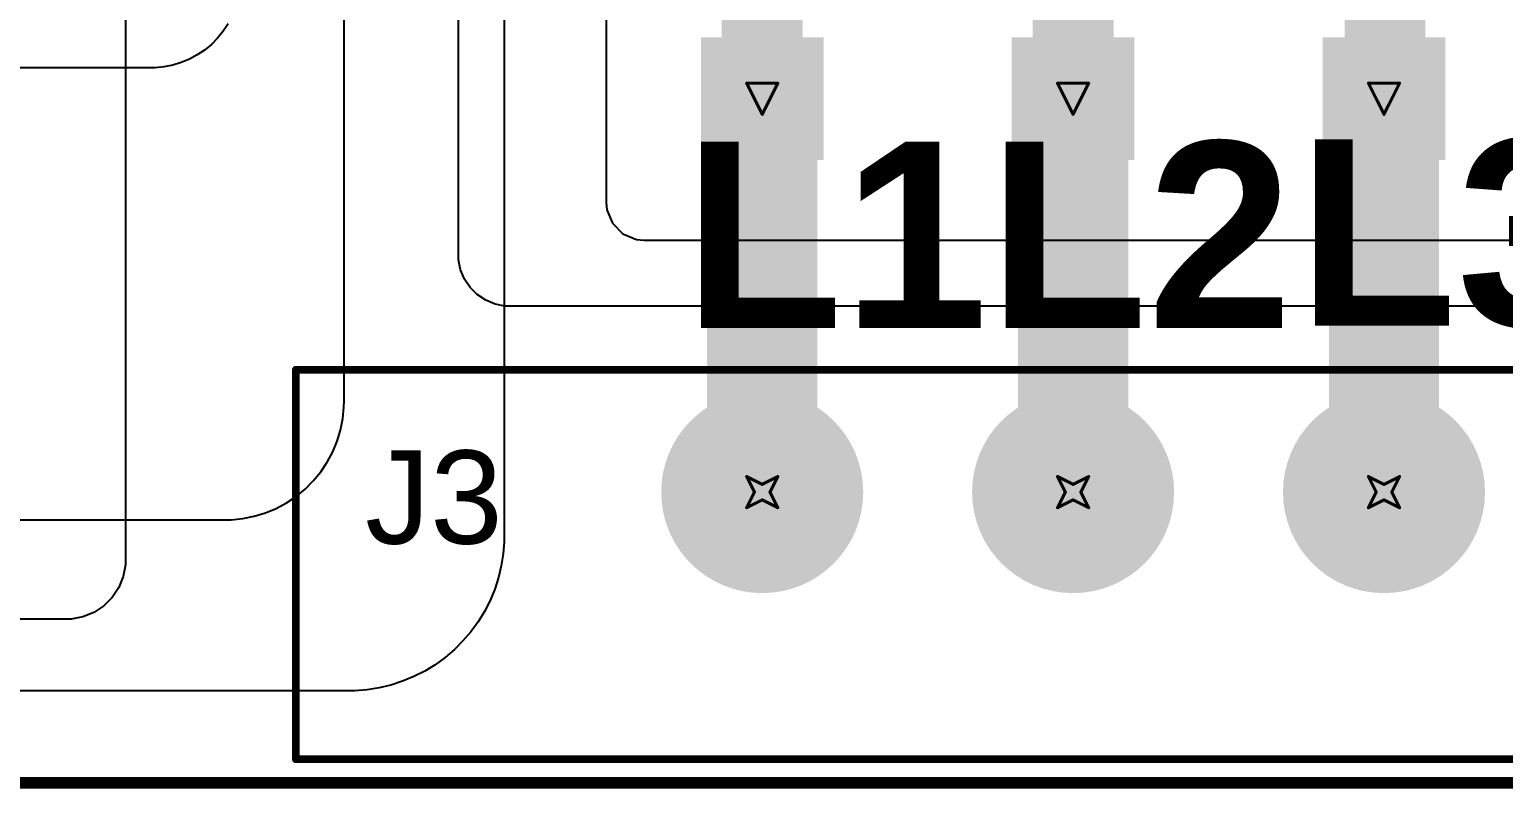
# Model space of a CAD drawing. Header units: inches. Extents: x 0 to 11.3, y 0 to 5.5.
# Drawn here: x 1.394 to 2.342, y 0.006 to 0.495 of the extents above; entities that cross this region are included whole.
import ezdxf

# ---------------------------------------------------------------- set-up
doc = ezdxf.new("R2010")
doc.units = ezdxf.units.IN
doc.header["$MEASUREMENT"] = 0
for name, color, linetype in [('Board Outline', 216, 'Continuous'), ('Bottom Layer', 5, 'Continuous'), ('Bottom Solder', 6, 'Continuous'), ('Drill Drawing', 1, 'Continuous'), ('Multi-Layer', 9, 'Continuous'), ('Pad Holes', 156, 'Continuous'), ('Top Layer', 1, 'Continuous'), ('Top Overlay', 2, 'Continuous'), ('Top Solder', 216, 'Continuous')]:
    doc.layers.add(name, color=color, linetype=linetype)
doc.styles.add('Arial', font='', dxfattribs={"height": 0.2})
doc.styles.add('Arial_Bold', font='', dxfattribs={"height": 0.2})
doc.styles.get('Arial').set_extended_font_data('Arial')
doc.styles.get('Arial_Bold').set_extended_font_data('Arial', bold=True)

# ---------------------------------------------------------------- blocks, each defined once
blk = doc.blocks.new('DB2ERM_5_08_4P_GN_1')
at = {"layer": 'Bottom Layer'}
h = blk.add_hatch(color=5, dxfattribs=at)
edge = h.paths.add_edge_path()
edge.add_arc((-0.3, 0), 0.06299, 0, 360)
h = blk.add_hatch(color=5, dxfattribs=at)
edge = h.paths.add_edge_path()
edge.add_arc((-0.1, 0), 0.06299, 0, 360)
h = blk.add_hatch(color=5, dxfattribs=at)
edge = h.paths.add_edge_path()
edge.add_arc((0.1, 0), 0.06299, 0, 360)
at = {"layer": 'Bottom Solder'}
h = blk.add_hatch(color=6, dxfattribs=at)
edge = h.paths.add_edge_path()
edge.add_arc((-0.3, 0), 0.06499, 0, 360)
h = blk.add_hatch(color=6, dxfattribs=at)
edge = h.paths.add_edge_path()
edge.add_arc((-0.1, 0), 0.06499, 0, 360)
h = blk.add_hatch(color=6, dxfattribs=at)
edge = h.paths.add_edge_path()
edge.add_arc((0.1, 0), 0.06499, 0, 360)
at = {"layer": 'Multi-Layer'}
h = blk.add_hatch(color=9, dxfattribs=at)
edge = h.paths.add_edge_path()
edge.add_arc((-0.3, 0), 0.06299, 0, 360)
h = blk.add_hatch(color=9, dxfattribs=at)
edge = h.paths.add_edge_path()
edge.add_arc((-0.1, 0), 0.06299, 0, 360)
h = blk.add_hatch(color=9, dxfattribs=at)
edge = h.paths.add_edge_path()
edge.add_arc((0.1, 0), 0.06299, 0, 360)
at = {"layer": 'Pad Holes'}
h = blk.add_hatch(color=7, dxfattribs=at)
edge = h.paths.add_edge_path()
edge.add_arc((-0.3, 0), 0.0374, 0, 360)
h = blk.add_hatch(color=7, dxfattribs=at)
edge = h.paths.add_edge_path()
edge.add_arc((-0.1, 0), 0.0374, 0, 360)
h = blk.add_hatch(color=7, dxfattribs=at)
edge = h.paths.add_edge_path()
edge.add_arc((0.1, 0), 0.0374, 0, 360)
at = {"layer": 'Top Layer'}
h = blk.add_hatch(color=1, dxfattribs=at)
edge = h.paths.add_edge_path()
edge.add_arc((-0.3, 0), 0.06299, 0, 360)
h = blk.add_hatch(color=1, dxfattribs=at)
edge = h.paths.add_edge_path()
edge.add_arc((-0.1, 0), 0.06299, 0, 360)
h = blk.add_hatch(color=1, dxfattribs=at)
edge = h.paths.add_edge_path()
edge.add_arc((0.1, 0), 0.06299, 0, 360)
at = {"layer": 'Top Solder'}
h = blk.add_hatch(color=216, dxfattribs=at)
edge = h.paths.add_edge_path()
edge.add_arc((-0.3, 0), 0.06499, 0, 360)
h = blk.add_hatch(color=216, dxfattribs=at)
edge = h.paths.add_edge_path()
edge.add_arc((-0.1, 0), 0.06499, 0, 360)
h = blk.add_hatch(color=216, dxfattribs=at)
edge = h.paths.add_edge_path()
edge.add_arc((0.1, 0), 0.06499, 0, 360)
at = {"layer": 'Top Overlay'}
for points in [[(-0.6, 0.07874, 0.005, 0.005, 0), (0.6, 0.07874, 0.005, 0.005, 0)], [(-0.6, -0.17189, 0.005, 0.005, 0), (-0.6, 0.07874, 0.005, 0.005, 0)], [(-0.6, -0.17189, 0.005, 0.005, 0), (0.6, -0.17189, 0.005, 0.005, 0)]]:
    blk.add_lwpolyline(points, format="xyseb", dxfattribs=at)
for points in [[(-0.60125, 0.07874, 0.0025, 0.0025, 1), (-0.59875, 0.07874, 0.0025, 0.0025, 1)], [(-0.60125, 0.07874, 0.0025, 0.0025, 1), (-0.59875, 0.07874, 0.0025, 0.0025, 1)], [(-0.60125, -0.17189, 0.0025, 0.0025, 1), (-0.59875, -0.17189, 0.0025, 0.0025, 1)], [(-0.60125, -0.17189, 0.0025, 0.0025, 1), (-0.59875, -0.17189, 0.0025, 0.0025, 1)]]:
    blk.add_lwpolyline(points, format="xyseb", close=True, dxfattribs=at)
blk = doc.blocks.new('FMP200JR_52_1R_38')
at = {"layer": 'Bottom Layer'}
blk.add_hatch(color=5, dxfattribs=at).paths.add_polyline_path([(-0.27657, 0.03543), (-0.20571, 0.03543), (-0.20571, -0.03543), (-0.27657, -0.03543)])
h = blk.add_hatch(color=5, dxfattribs=at)
edge = h.paths.add_edge_path()
edge.add_arc((0.24114, 0), 0.03543, 0, 360)
at = {"layer": 'Bottom Solder'}
blk.add_hatch(color=6, dxfattribs=at).paths.add_polyline_path([(-0.28057, 0.03943), (-0.20171, 0.03943), (-0.20171, -0.03943), (-0.28057, -0.03943)])
h = blk.add_hatch(color=6, dxfattribs=at)
edge = h.paths.add_edge_path()
edge.add_arc((0.24114, 0), 0.03943, 0, 360)
at = {"layer": 'Multi-Layer'}
blk.add_hatch(color=9, dxfattribs=at).paths.add_polyline_path([(-0.27657, 0.03543), (-0.20571, 0.03543), (-0.20571, -0.03543), (-0.27657, -0.03543)])
h = blk.add_hatch(color=9, dxfattribs=at)
edge = h.paths.add_edge_path()
edge.add_arc((0.24114, 0), 0.03543, 0, 360)
at = {"layer": 'Pad Holes'}
h = blk.add_hatch(color=7, dxfattribs=at)
edge = h.paths.add_edge_path()
edge.add_arc((-0.24114, 0), 0.01969, 0, 360)
h = blk.add_hatch(color=7, dxfattribs=at)
edge = h.paths.add_edge_path()
edge.add_arc((0.24114, 0), 0.01969, 0, 360)
at = {"layer": 'Top Layer'}
blk.add_hatch(color=1, dxfattribs=at).paths.add_polyline_path([(-0.27657, 0.03543), (-0.20571, 0.03543), (-0.20571, -0.03543), (-0.27657, -0.03543)])
h = blk.add_hatch(color=1, dxfattribs=at)
edge = h.paths.add_edge_path()
edge.add_arc((0.24114, 0), 0.03543, 0, 360)
at = {"layer": 'Top Solder'}
blk.add_hatch(color=216, dxfattribs=at).paths.add_polyline_path([(-0.28057, 0.03943), (-0.20171, 0.03943), (-0.20171, -0.03943), (-0.28057, -0.03943)])
h = blk.add_hatch(color=216, dxfattribs=at)
edge = h.paths.add_edge_path()
edge.add_arc((0.24114, 0), 0.03943, 0, 360)
at = {"layer": 'Top Overlay'}
for points in [[(-0.165, 0.069, 0.01, 0.01, 0), (-0.165, -0.069, 0.01, 0.01, 0)], [(-0.165, 0.069, 0.01, 0.01, 0), (0.17, 0.069, 0.01, 0.01, 0)], [(0.17, 0.069, 0.01, 0.01, 0), (0.17, -0.069, 0.01, 0.01, 0)], [(-0.165, -0.069, 0.01, 0.01, 0), (0.17, -0.069, 0.01, 0.01, 0)]]:
    blk.add_lwpolyline(points, format="xyseb", dxfattribs=at)
for points in [[(-0.1675, 0.069, 0.005, 0.005, 1), (-0.1625, 0.069, 0.005, 0.005, 1)], [(-0.1675, 0.069, 0.005, 0.005, 1), (-0.1625, 0.069, 0.005, 0.005, 1)], [(0.1675, 0.069, 0.005, 0.005, 1), (0.1725, 0.069, 0.005, 0.005, 1)], [(0.1675, 0.069, 0.005, 0.005, 1), (0.1725, 0.069, 0.005, 0.005, 1)], [(-0.1675, -0.069, 0.005, 0.005, 1), (-0.1625, -0.069, 0.005, 0.005, 1)], [(-0.1675, -0.069, 0.005, 0.005, 1), (-0.1625, -0.069, 0.005, 0.005, 1)], [(0.1675, -0.069, 0.005, 0.005, 1), (0.1725, -0.069, 0.005, 0.005, 1)], [(0.1675, -0.069, 0.005, 0.005, 1), (0.1725, -0.069, 0.005, 0.005, 1)]]:
    blk.add_lwpolyline(points, format="xyseb", close=True, dxfattribs=at)
blk = doc.blocks.new('FMP200JR_52_1R_43')
at = {"layer": 'Bottom Layer'}
blk.add_hatch(color=5, dxfattribs=at).paths.add_polyline_path([(-0.27657, 0.03543), (-0.20571, 0.03543), (-0.20571, -0.03543), (-0.27657, -0.03543)])
h = blk.add_hatch(color=5, dxfattribs=at)
edge = h.paths.add_edge_path()
edge.add_arc((0.24114, 0), 0.03543, 0, 360)
at = {"layer": 'Bottom Solder'}
blk.add_hatch(color=6, dxfattribs=at).paths.add_polyline_path([(-0.28057, 0.03943), (-0.20171, 0.03943), (-0.20171, -0.03943), (-0.28057, -0.03943)])
h = blk.add_hatch(color=6, dxfattribs=at)
edge = h.paths.add_edge_path()
edge.add_arc((0.24114, 0), 0.03943, 0, 360)
at = {"layer": 'Multi-Layer'}
blk.add_hatch(color=9, dxfattribs=at).paths.add_polyline_path([(-0.27657, 0.03543), (-0.20571, 0.03543), (-0.20571, -0.03543), (-0.27657, -0.03543)])
h = blk.add_hatch(color=9, dxfattribs=at)
edge = h.paths.add_edge_path()
edge.add_arc((0.24114, 0), 0.03543, 0, 360)
at = {"layer": 'Pad Holes'}
h = blk.add_hatch(color=7, dxfattribs=at)
edge = h.paths.add_edge_path()
edge.add_arc((-0.24114, 0), 0.01969, 0, 360)
h = blk.add_hatch(color=7, dxfattribs=at)
edge = h.paths.add_edge_path()
edge.add_arc((0.24114, 0), 0.01969, 0, 360)
at = {"layer": 'Top Layer'}
blk.add_hatch(color=1, dxfattribs=at).paths.add_polyline_path([(-0.27657, 0.03543), (-0.20571, 0.03543), (-0.20571, -0.03543), (-0.27657, -0.03543)])
h = blk.add_hatch(color=1, dxfattribs=at)
edge = h.paths.add_edge_path()
edge.add_arc((0.24114, 0), 0.03543, 0, 360)
at = {"layer": 'Top Solder'}
blk.add_hatch(color=216, dxfattribs=at).paths.add_polyline_path([(-0.28057, 0.03943), (-0.20171, 0.03943), (-0.20171, -0.03943), (-0.28057, -0.03943)])
h = blk.add_hatch(color=216, dxfattribs=at)
edge = h.paths.add_edge_path()
edge.add_arc((0.24114, 0), 0.03943, 0, 360)
at = {"layer": 'Top Overlay'}
for points in [[(-0.165, 0.069, 0.01, 0.01, 0), (-0.165, -0.069, 0.01, 0.01, 0)], [(-0.165, 0.069, 0.01, 0.01, 0), (0.17, 0.069, 0.01, 0.01, 0)], [(0.17, 0.069, 0.01, 0.01, 0), (0.17, -0.069, 0.01, 0.01, 0)], [(-0.165, -0.069, 0.01, 0.01, 0), (0.17, -0.069, 0.01, 0.01, 0)]]:
    blk.add_lwpolyline(points, format="xyseb", dxfattribs=at)
for points in [[(-0.1675, 0.069, 0.005, 0.005, 1), (-0.1625, 0.069, 0.005, 0.005, 1)], [(-0.1675, 0.069, 0.005, 0.005, 1), (-0.1625, 0.069, 0.005, 0.005, 1)], [(0.1675, 0.069, 0.005, 0.005, 1), (0.1725, 0.069, 0.005, 0.005, 1)], [(0.1675, 0.069, 0.005, 0.005, 1), (0.1725, 0.069, 0.005, 0.005, 1)], [(-0.1675, -0.069, 0.005, 0.005, 1), (-0.1625, -0.069, 0.005, 0.005, 1)], [(-0.1675, -0.069, 0.005, 0.005, 1), (-0.1625, -0.069, 0.005, 0.005, 1)], [(0.1675, -0.069, 0.005, 0.005, 1), (0.1725, -0.069, 0.005, 0.005, 1)], [(0.1675, -0.069, 0.005, 0.005, 1), (0.1725, -0.069, 0.005, 0.005, 1)]]:
    blk.add_lwpolyline(points, format="xyseb", close=True, dxfattribs=at)
blk = doc.blocks.new('FMP200JR_52_1R_49')
at = {"layer": 'Bottom Layer'}
blk.add_hatch(color=5, dxfattribs=at).paths.add_polyline_path([(-0.27657, 0.03543), (-0.20571, 0.03543), (-0.20571, -0.03543), (-0.27657, -0.03543)])
h = blk.add_hatch(color=5, dxfattribs=at)
edge = h.paths.add_edge_path()
edge.add_arc((0.24114, 0), 0.03543, 0, 360)
at = {"layer": 'Bottom Solder'}
blk.add_hatch(color=6, dxfattribs=at).paths.add_polyline_path([(-0.28057, 0.03943), (-0.20171, 0.03943), (-0.20171, -0.03943), (-0.28057, -0.03943)])
h = blk.add_hatch(color=6, dxfattribs=at)
edge = h.paths.add_edge_path()
edge.add_arc((0.24114, 0), 0.03943, 0, 360)
at = {"layer": 'Multi-Layer'}
blk.add_hatch(color=9, dxfattribs=at).paths.add_polyline_path([(-0.27657, 0.03543), (-0.20571, 0.03543), (-0.20571, -0.03543), (-0.27657, -0.03543)])
h = blk.add_hatch(color=9, dxfattribs=at)
edge = h.paths.add_edge_path()
edge.add_arc((0.24114, 0), 0.03543, 0, 360)
at = {"layer": 'Pad Holes'}
h = blk.add_hatch(color=7, dxfattribs=at)
edge = h.paths.add_edge_path()
edge.add_arc((-0.24114, 0), 0.01969, 0, 360)
h = blk.add_hatch(color=7, dxfattribs=at)
edge = h.paths.add_edge_path()
edge.add_arc((0.24114, 0), 0.01969, 0, 360)
at = {"layer": 'Top Layer'}
blk.add_hatch(color=1, dxfattribs=at).paths.add_polyline_path([(-0.27657, 0.03543), (-0.20571, 0.03543), (-0.20571, -0.03543), (-0.27657, -0.03543)])
h = blk.add_hatch(color=1, dxfattribs=at)
edge = h.paths.add_edge_path()
edge.add_arc((0.24114, 0), 0.03543, 0, 360)
at = {"layer": 'Top Solder'}
blk.add_hatch(color=216, dxfattribs=at).paths.add_polyline_path([(-0.28057, 0.03943), (-0.20171, 0.03943), (-0.20171, -0.03943), (-0.28057, -0.03943)])
h = blk.add_hatch(color=216, dxfattribs=at)
edge = h.paths.add_edge_path()
edge.add_arc((0.24114, 0), 0.03943, 0, 360)
at = {"layer": 'Top Overlay'}
for points in [[(-0.165, 0.069, 0.01, 0.01, 0), (0.17, 0.069, 0.01, 0.01, 0)], [(-0.165, 0.069, 0.01, 0.01, 0), (-0.165, -0.069, 0.01, 0.01, 0)], [(0.17, 0.069, 0.01, 0.01, 0), (0.17, -0.069, 0.01, 0.01, 0)], [(-0.165, -0.069, 0.01, 0.01, 0), (0.17, -0.069, 0.01, 0.01, 0)]]:
    blk.add_lwpolyline(points, format="xyseb", dxfattribs=at)
for points in [[(-0.1675, 0.069, 0.005, 0.005, 1), (-0.1625, 0.069, 0.005, 0.005, 1)], [(-0.1675, 0.069, 0.005, 0.005, 1), (-0.1625, 0.069, 0.005, 0.005, 1)], [(0.1675, 0.069, 0.005, 0.005, 1), (0.1725, 0.069, 0.005, 0.005, 1)], [(0.1675, 0.069, 0.005, 0.005, 1), (0.1725, 0.069, 0.005, 0.005, 1)], [(-0.1675, -0.069, 0.005, 0.005, 1), (-0.1625, -0.069, 0.005, 0.005, 1)], [(-0.1675, -0.069, 0.005, 0.005, 1), (-0.1625, -0.069, 0.005, 0.005, 1)], [(0.1675, -0.069, 0.005, 0.005, 1), (0.1725, -0.069, 0.005, 0.005, 1)], [(0.1675, -0.069, 0.005, 0.005, 1), (0.1725, -0.069, 0.005, 0.005, 1)]]:
    blk.add_lwpolyline(points, format="xyseb", close=True, dxfattribs=at)

msp = doc.modelspace()

# ---------------------------------------------------------------- hatches: boundary and pattern name
at = {"layer": 'Bottom Layer'}
for points in [[(1.83937, 0.45), (1.89134, 0.45), (1.89134, 0.57662), (1.83937, 0.57662)], [(2.03937, 0.45), (2.09134, 0.45), (2.09134, 0.57662), (2.03937, 0.57662)], [(2.24002, 0.45), (2.29198, 0.45), (2.29198, 0.57662), (2.24002, 0.57662)]]:
    msp.add_hatch(color=5, dxfattribs=at).paths.add_polyline_path(points)
at = {"layer": 'Top Layer'}
for points in [[(1.82992, 0.19685), (1.90079, 0.19685), (1.90079, 0.48543), (1.82992, 0.48543)], [(2.02992, 0.19685), (2.10079, 0.19685), (2.10079, 0.48543), (2.02992, 0.48543)], [(2.22992, 0.19685), (2.30079, 0.19685), (2.30079, 0.48543), (2.22992, 0.48543)]]:
    msp.add_hatch(color=1, dxfattribs=at).paths.add_polyline_path(points)

# ---------------------------------------------------------------- linework, layer by layer
at = {"layer": 'Board Outline'}
for points in [[(0.00984, 0.00984, 0.0075, 0.0075, 0), (4.32087, 0.00984, 0.0075, 0.0075, 0)], [(0.0102, 0.0102, 0.005, 0.005, 0), (4.32051, 0.0102, 0.005, 0.005, 0)]]:
    msp.add_lwpolyline(points, format="xyseb", dxfattribs=at)
at = {"layer": 'Bottom Layer'}
for p, q in [((1.45578, 0.5838), (1.45578, 0.15378)), ((1.67006, 0.34966), (1.67006, 0.55581)), ((1.765, 0.555), (1.765, 0.38332)), ((1.765, 0.38332), (1.76547, 0.37859)), ((1.76547, 0.37859), (1.76909, 0.36985)), ((1.76909, 0.36985), (1.77578, 0.36315)), ((1.77578, 0.36315), (1.78452, 0.35953)), ((1.78452, 0.35953), (1.78926, 0.35907)), ((1.78926, 0.35907), (2.44907, 0.35907)), ((1.67006, 0.3464), (1.67006, 0.34966)), ((1.67134, 0.34001), (1.67006, 0.3464)), ((1.67383, 0.33399), (1.67134, 0.34001)), ((1.67745, 0.32857), (1.67383, 0.33399)), ((1.68206, 0.32397), (1.67745, 0.32857)), ((1.68747, 0.32035), (1.68206, 0.32397)), ((1.69349, 0.31785), (1.68747, 0.32035)), ((1.69988, 0.31658), (1.69349, 0.31785)), ((1.70314, 0.31658), (1.69988, 0.31658)), ((2.35221, 0.31658), (1.70314, 0.31658)), ((1.45578, 0.15378), (1.45578, 0.14996)), ((1.45429, 0.14247), (1.45137, 0.13541)), ((1.45578, 0.14996), (1.45429, 0.14247)), ((1.45137, 0.13541), (1.44713, 0.12906)), ((1.44172, 0.12366), (1.43537, 0.11941)), ((1.44713, 0.12906), (1.44172, 0.12366)), ((1.417, 0.115), (0.894, 0.115)), ((1.42082, 0.115), (1.417, 0.115)), ((1.42831, 0.11649), (1.42082, 0.115)), ((1.43537, 0.11941), (1.42831, 0.11649))]:
    msp.add_line(p, q, dxfattribs=at)
at = {"layer": 'Drill Drawing'}
for points in [[(1.85535, 0.46, 0.002, 0.002, 0), (1.87535, 0.46, 0.002, 0.002, 0)], [(1.85535, 0.46, 0.002, 0.002, 0), (1.86535, 0.44, 0.002, 0.002, 0)], [(1.86535, 0.44, 0.002, 0.002, 0), (1.87535, 0.46, 0.002, 0.002, 0)], [(2.05535, 0.46, 0.002, 0.002, 0), (2.07535, 0.46, 0.002, 0.002, 0)], [(2.05535, 0.46, 0.002, 0.002, 0), (2.06535, 0.44, 0.002, 0.002, 0)], [(2.06535, 0.44, 0.002, 0.002, 0), (2.07535, 0.46, 0.002, 0.002, 0)], [(2.25535, 0.46, 0.002, 0.002, 0), (2.27535, 0.46, 0.002, 0.002, 0)], [(2.25535, 0.46, 0.002, 0.002, 0), (2.26535, 0.44, 0.002, 0.002, 0)], [(2.26535, 0.44, 0.002, 0.002, 0), (2.27535, 0.46, 0.002, 0.002, 0)], [(1.85535, 0.20685, 0.002, 0.002, 0), (1.86535, 0.20185, 0.002, 0.002, 0)], [(1.85535, 0.20685, 0.002, 0.002, 0), (1.86035, 0.19685, 0.002, 0.002, 0)], [(1.86535, 0.20185, 0.002, 0.002, 0), (1.87535, 0.20685, 0.002, 0.002, 0)], [(1.87035, 0.19685, 0.002, 0.002, 0), (1.87535, 0.20685, 0.002, 0.002, 0)], [(2.05535, 0.20685, 0.002, 0.002, 0), (2.06535, 0.20185, 0.002, 0.002, 0)], [(2.05535, 0.20685, 0.002, 0.002, 0), (2.06035, 0.19685, 0.002, 0.002, 0)], [(2.06535, 0.20185, 0.002, 0.002, 0), (2.07535, 0.20685, 0.002, 0.002, 0)], [(2.07035, 0.19685, 0.002, 0.002, 0), (2.07535, 0.20685, 0.002, 0.002, 0)], [(2.25535, 0.20685, 0.002, 0.002, 0), (2.26535, 0.20185, 0.002, 0.002, 0)], [(2.25535, 0.20685, 0.002, 0.002, 0), (2.26035, 0.19685, 0.002, 0.002, 0)], [(2.26535, 0.20185, 0.002, 0.002, 0), (2.27535, 0.20685, 0.002, 0.002, 0)], [(2.27035, 0.19685, 0.002, 0.002, 0), (2.27535, 0.20685, 0.002, 0.002, 0)], [(1.85535, 0.18685, 0.002, 0.002, 0), (1.86035, 0.19685, 0.002, 0.002, 0)], [(1.85535, 0.18685, 0.002, 0.002, 0), (1.86535, 0.19185, 0.002, 0.002, 0)], [(1.86535, 0.19185, 0.002, 0.002, 0), (1.87535, 0.18685, 0.002, 0.002, 0)], [(1.87035, 0.19685, 0.002, 0.002, 0), (1.87535, 0.18685, 0.002, 0.002, 0)], [(2.05535, 0.18685, 0.002, 0.002, 0), (2.06035, 0.19685, 0.002, 0.002, 0)], [(2.05535, 0.18685, 0.002, 0.002, 0), (2.06535, 0.19185, 0.002, 0.002, 0)], [(2.06535, 0.19185, 0.002, 0.002, 0), (2.07535, 0.18685, 0.002, 0.002, 0)], [(2.07035, 0.19685, 0.002, 0.002, 0), (2.07535, 0.18685, 0.002, 0.002, 0)], [(2.25535, 0.18685, 0.002, 0.002, 0), (2.26035, 0.19685, 0.002, 0.002, 0)], [(2.25535, 0.18685, 0.002, 0.002, 0), (2.26535, 0.19185, 0.002, 0.002, 0)], [(2.26535, 0.19185, 0.002, 0.002, 0), (2.27535, 0.18685, 0.002, 0.002, 0)], [(2.27035, 0.19685, 0.002, 0.002, 0), (2.27535, 0.18685, 0.002, 0.002, 0)]]:
    msp.add_lwpolyline(points, format="xyseb", dxfattribs=at)
for points in [[(1.85485, 0.46, 0.001, 0.001, 1), (1.85585, 0.46, 0.001, 0.001, 1)], [(1.85485, 0.46, 0.001, 0.001, 1), (1.85585, 0.46, 0.001, 0.001, 1)], [(1.87485, 0.46, 0.001, 0.001, 1), (1.87585, 0.46, 0.001, 0.001, 1)], [(1.87485, 0.46, 0.001, 0.001, 1), (1.87585, 0.46, 0.001, 0.001, 1)], [(2.05485, 0.46, 0.001, 0.001, 1), (2.05585, 0.46, 0.001, 0.001, 1)], [(2.05485, 0.46, 0.001, 0.001, 1), (2.05585, 0.46, 0.001, 0.001, 1)], [(2.07485, 0.46, 0.001, 0.001, 1), (2.07585, 0.46, 0.001, 0.001, 1)], [(2.07485, 0.46, 0.001, 0.001, 1), (2.07585, 0.46, 0.001, 0.001, 1)], [(2.25485, 0.46, 0.001, 0.001, 1), (2.25585, 0.46, 0.001, 0.001, 1)], [(2.25485, 0.46, 0.001, 0.001, 1), (2.25585, 0.46, 0.001, 0.001, 1)], [(2.27485, 0.46, 0.001, 0.001, 1), (2.27585, 0.46, 0.001, 0.001, 1)], [(2.27485, 0.46, 0.001, 0.001, 1), (2.27585, 0.46, 0.001, 0.001, 1)], [(1.86485, 0.44, 0.001, 0.001, 1), (1.86585, 0.44, 0.001, 0.001, 1)], [(1.86485, 0.44, 0.001, 0.001, 1), (1.86585, 0.44, 0.001, 0.001, 1)], [(2.06485, 0.44, 0.001, 0.001, 1), (2.06585, 0.44, 0.001, 0.001, 1)], [(2.06485, 0.44, 0.001, 0.001, 1), (2.06585, 0.44, 0.001, 0.001, 1)], [(2.26485, 0.44, 0.001, 0.001, 1), (2.26585, 0.44, 0.001, 0.001, 1)], [(2.26485, 0.44, 0.001, 0.001, 1), (2.26585, 0.44, 0.001, 0.001, 1)], [(1.85485, 0.20685, 0.001, 0.001, 1), (1.85585, 0.20685, 0.001, 0.001, 1)], [(1.85485, 0.20685, 0.001, 0.001, 1), (1.85585, 0.20685, 0.001, 0.001, 1)], [(1.86485, 0.20185, 0.001, 0.001, 1), (1.86585, 0.20185, 0.001, 0.001, 1)], [(1.86485, 0.20185, 0.001, 0.001, 1), (1.86585, 0.20185, 0.001, 0.001, 1)], [(1.87485, 0.20685, 0.001, 0.001, 1), (1.87585, 0.20685, 0.001, 0.001, 1)], [(1.87485, 0.20685, 0.001, 0.001, 1), (1.87585, 0.20685, 0.001, 0.001, 1)], [(2.05485, 0.20685, 0.001, 0.001, 1), (2.05585, 0.20685, 0.001, 0.001, 1)], [(2.05485, 0.20685, 0.001, 0.001, 1), (2.05585, 0.20685, 0.001, 0.001, 1)], [(2.06485, 0.20185, 0.001, 0.001, 1), (2.06585, 0.20185, 0.001, 0.001, 1)], [(2.06485, 0.20185, 0.001, 0.001, 1), (2.06585, 0.20185, 0.001, 0.001, 1)], [(2.07485, 0.20685, 0.001, 0.001, 1), (2.07585, 0.20685, 0.001, 0.001, 1)], [(2.07485, 0.20685, 0.001, 0.001, 1), (2.07585, 0.20685, 0.001, 0.001, 1)], [(2.25485, 0.20685, 0.001, 0.001, 1), (2.25585, 0.20685, 0.001, 0.001, 1)], [(2.25485, 0.20685, 0.001, 0.001, 1), (2.25585, 0.20685, 0.001, 0.001, 1)], [(2.26485, 0.20185, 0.001, 0.001, 1), (2.26585, 0.20185, 0.001, 0.001, 1)], [(2.26485, 0.20185, 0.001, 0.001, 1), (2.26585, 0.20185, 0.001, 0.001, 1)], [(2.27485, 0.20685, 0.001, 0.001, 1), (2.27585, 0.20685, 0.001, 0.001, 1)], [(2.27485, 0.20685, 0.001, 0.001, 1), (2.27585, 0.20685, 0.001, 0.001, 1)], [(1.85985, 0.19685, 0.001, 0.001, 1), (1.86085, 0.19685, 0.001, 0.001, 1)], [(1.85985, 0.19685, 0.001, 0.001, 1), (1.86085, 0.19685, 0.001, 0.001, 1)], [(1.86485, 0.19185, 0.001, 0.001, 1), (1.86585, 0.19185, 0.001, 0.001, 1)], [(1.86485, 0.19185, 0.001, 0.001, 1), (1.86585, 0.19185, 0.001, 0.001, 1)], [(1.86985, 0.19685, 0.001, 0.001, 1), (1.87085, 0.19685, 0.001, 0.001, 1)], [(1.86985, 0.19685, 0.001, 0.001, 1), (1.87085, 0.19685, 0.001, 0.001, 1)], [(2.05985, 0.19685, 0.001, 0.001, 1), (2.06085, 0.19685, 0.001, 0.001, 1)], [(2.05985, 0.19685, 0.001, 0.001, 1), (2.06085, 0.19685, 0.001, 0.001, 1)], [(2.06485, 0.19185, 0.001, 0.001, 1), (2.06585, 0.19185, 0.001, 0.001, 1)], [(2.06485, 0.19185, 0.001, 0.001, 1), (2.06585, 0.19185, 0.001, 0.001, 1)], [(2.06985, 0.19685, 0.001, 0.001, 1), (2.07085, 0.19685, 0.001, 0.001, 1)], [(2.06985, 0.19685, 0.001, 0.001, 1), (2.07085, 0.19685, 0.001, 0.001, 1)], [(2.25985, 0.19685, 0.001, 0.001, 1), (2.26085, 0.19685, 0.001, 0.001, 1)], [(2.25985, 0.19685, 0.001, 0.001, 1), (2.26085, 0.19685, 0.001, 0.001, 1)], [(2.26485, 0.19185, 0.001, 0.001, 1), (2.26585, 0.19185, 0.001, 0.001, 1)], [(2.26485, 0.19185, 0.001, 0.001, 1), (2.26585, 0.19185, 0.001, 0.001, 1)], [(2.26985, 0.19685, 0.001, 0.001, 1), (2.27085, 0.19685, 0.001, 0.001, 1)], [(2.26985, 0.19685, 0.001, 0.001, 1), (2.27085, 0.19685, 0.001, 0.001, 1)], [(1.85485, 0.18685, 0.001, 0.001, 1), (1.85585, 0.18685, 0.001, 0.001, 1)], [(1.85485, 0.18685, 0.001, 0.001, 1), (1.85585, 0.18685, 0.001, 0.001, 1)], [(1.87485, 0.18685, 0.001, 0.001, 1), (1.87585, 0.18685, 0.001, 0.001, 1)], [(1.87485, 0.18685, 0.001, 0.001, 1), (1.87585, 0.18685, 0.001, 0.001, 1)], [(2.05485, 0.18685, 0.001, 0.001, 1), (2.05585, 0.18685, 0.001, 0.001, 1)], [(2.05485, 0.18685, 0.001, 0.001, 1), (2.05585, 0.18685, 0.001, 0.001, 1)], [(2.07485, 0.18685, 0.001, 0.001, 1), (2.07585, 0.18685, 0.001, 0.001, 1)], [(2.07485, 0.18685, 0.001, 0.001, 1), (2.07585, 0.18685, 0.001, 0.001, 1)], [(2.25485, 0.18685, 0.001, 0.001, 1), (2.25585, 0.18685, 0.001, 0.001, 1)], [(2.25485, 0.18685, 0.001, 0.001, 1), (2.25585, 0.18685, 0.001, 0.001, 1)], [(2.27485, 0.18685, 0.001, 0.001, 1), (2.27585, 0.18685, 0.001, 0.001, 1)], [(2.27485, 0.18685, 0.001, 0.001, 1), (2.27585, 0.18685, 0.001, 0.001, 1)]]:
    msp.add_lwpolyline(points, format="xyseb", close=True, dxfattribs=at)
at = {"layer": 'Top Layer'}
for p, q in [((1.59636, 0.25536), (1.59636, 1.35617)), ((1.69935, 1.29395), (1.69935, 0.169)), ((1.51864, 0.49341), (1.51503, 0.489)), ((1.52181, 0.49814), (1.51864, 0.49341)), ((1.511, 0.48497), (1.50659, 0.48136)), ((1.51503, 0.489), (1.511, 0.48497)), ((1.49683, 0.4755), (1.49156, 0.47332)), ((1.50185, 0.47819), (1.49683, 0.4755)), ((1.50659, 0.48136), (1.50185, 0.47819)), ((1.472, 0.47), (1.068, 0.47)), ((1.47485, 0.47), (1.472, 0.47)), ((1.48052, 0.47056), (1.47485, 0.47)), ((1.48611, 0.47167), (1.48052, 0.47056)), ((1.49156, 0.47332), (1.48611, 0.47167)), ((1.59553, 0.24416), (1.59627, 0.25161)), ((1.59627, 0.25161), (1.59636, 0.25536)), ((1.59407, 0.23681), (1.59553, 0.24416)), ((1.58903, 0.22271), (1.5919, 0.22963)), ((1.5919, 0.22963), (1.59407, 0.23681)), ((1.5855, 0.2161), (1.58903, 0.22271)), ((1.57658, 0.20408), (1.58133, 0.20987)), ((1.58133, 0.20987), (1.5855, 0.2161)), ((1.57128, 0.19878), (1.57658, 0.20408)), ((1.55265, 0.18633), (1.55926, 0.18986)), ((1.55926, 0.18986), (1.56549, 0.19403)), ((1.56549, 0.19403), (1.57128, 0.19878)), ((1.5312, 0.17983), (1.53855, 0.18129)), ((1.53855, 0.18129), (1.54572, 0.18346)), ((1.54572, 0.18346), (1.55265, 0.18633)), ((0.66685, 0.179), (1.52, 0.179)), ((1.52, 0.179), (1.52375, 0.17909)), ((1.52375, 0.17909), (1.5312, 0.17983)), ((1.69935, 0.16507), (1.69874, 0.15724)), ((1.69935, 0.169), (1.69935, 0.169)), ((1.69935, 0.169), (1.69935, 0.16507)), ((1.69874, 0.15724), (1.69751, 0.14948)), ((1.69751, 0.14948), (1.69567, 0.14183)), ((1.69324, 0.13436), (1.69024, 0.1271)), ((1.69567, 0.14183), (1.69324, 0.13436)), ((1.69024, 0.1271), (1.68667, 0.1201)), ((1.68667, 0.1201), (1.68256, 0.1134)), ((1.67795, 0.10704), (1.67284, 0.10107)), ((1.68256, 0.1134), (1.67795, 0.10704)), ((1.66729, 0.09551), (1.66131, 0.09041)), ((1.67284, 0.10107), (1.66729, 0.09551)), ((1.65495, 0.08579), (1.64825, 0.08168)), ((1.66131, 0.09041), (1.65495, 0.08579)), ((1.64125, 0.07812), (1.63399, 0.07511)), ((1.64825, 0.08168), (1.64125, 0.07812)), ((1.59935, 0.069), (0.48, 0.069)), ((1.60328, 0.069), (1.59935, 0.069)), ((1.61112, 0.06962), (1.60328, 0.069)), ((1.61888, 0.07085), (1.61112, 0.06962)), ((1.62652, 0.07268), (1.61888, 0.07085)), ((1.63399, 0.07511), (1.62652, 0.07268))]:
    msp.add_line(p, q, dxfattribs=at)

# ---------------------------------------------------------------- block references
at = {"rotation": 90}
for name, p in [('FMP200JR_52_1R_49', (1.86535, 0.69114)), ('FMP200JR_52_1R_43', (2.06535, 0.69114)), ('FMP200JR_52_1R_38', (2.26535, 0.69114))]:
    msp.add_blockref(name, p, dxfattribs=at)
msp.add_blockref('DB2ERM_5_08_4P_GN_1', (2.16535, 0.19685))

# ---------------------------------------------------------------- texts
at = {"layer": 'Top Overlay', "style": 'Arial_Bold'}
for s, p in [('L1', (1.81485, 0.30247)), ('L2', (2.01085, 0.30247)), ('L3', (2.20985, 0.30391))]:
    msp.add_text(s, height=0.12, rotation=360, dxfattribs=at).set_placement(p)
at = {"layer": 'Top Overlay', "style": 'Arial'}
msp.add_text('J3', height=0.06, dxfattribs=at).set_placement((1.60987, 0.16365))

doc.saveas('drawing.dxf')
